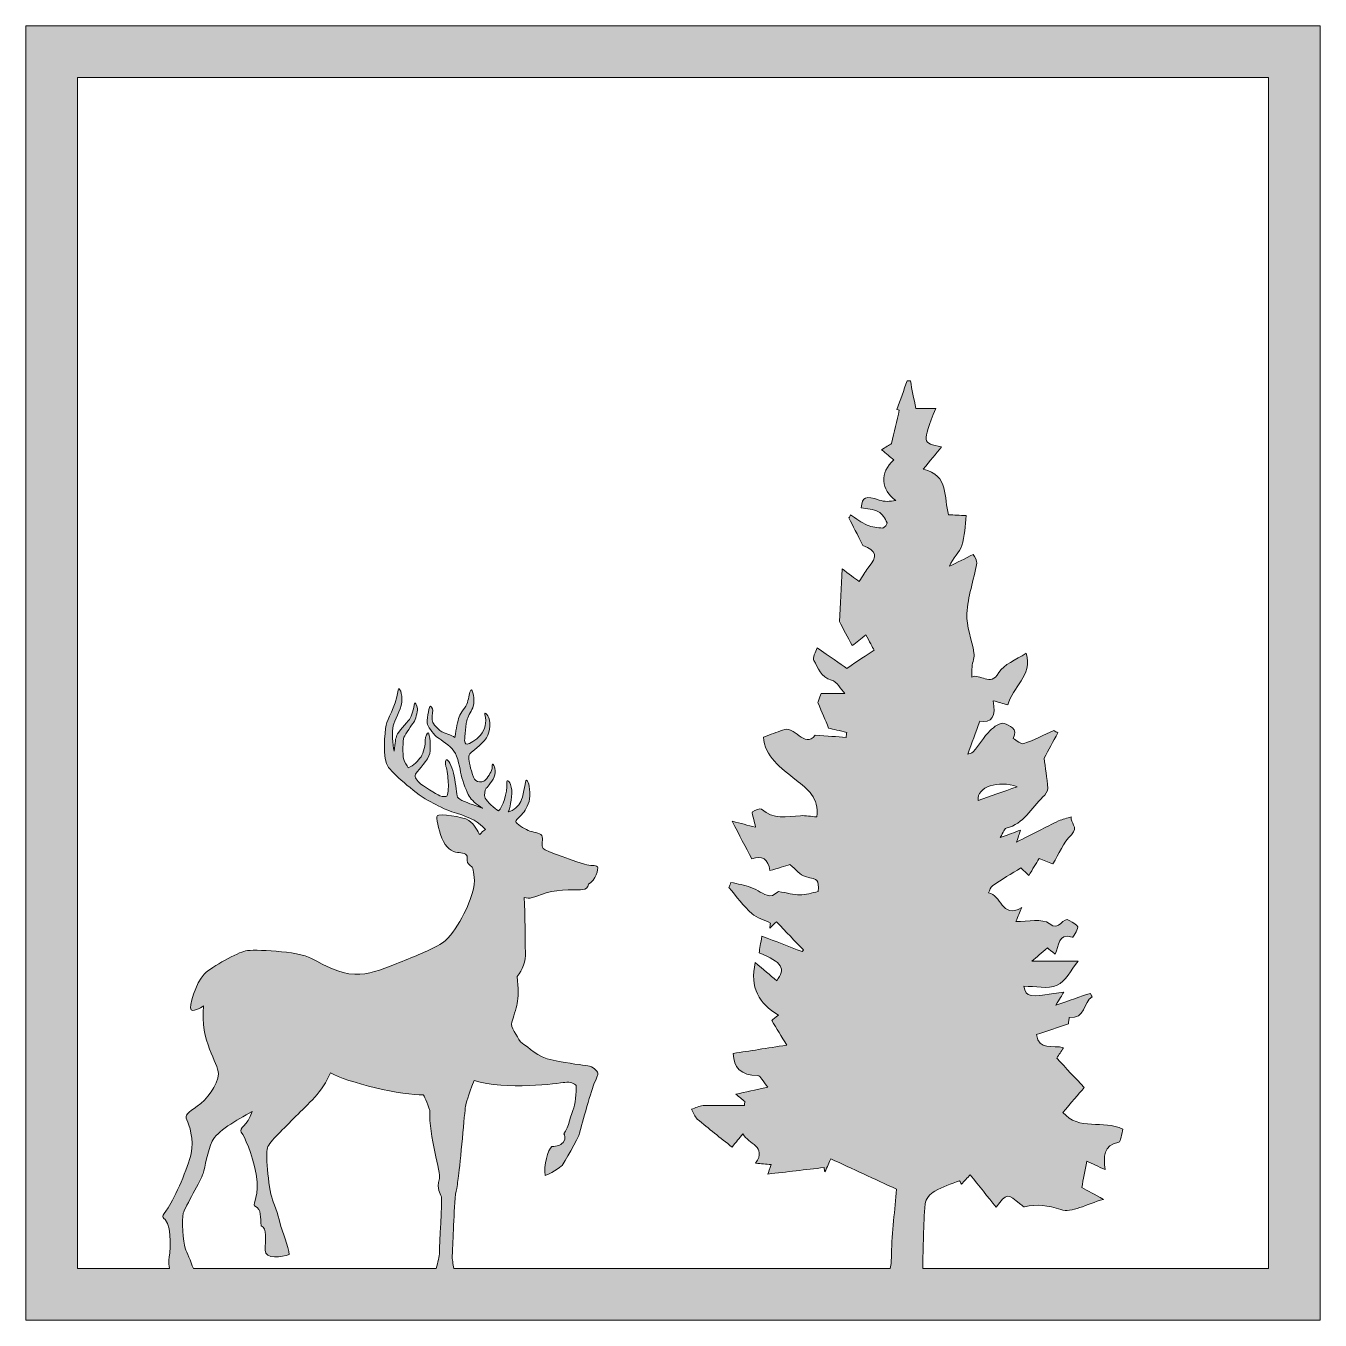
# Model space of a CAD drawing. Header units: inches. Extents: x -622 to 5817, y -2318 to 2869.
# Drawn here: x 2402 to 3382, y -1090 to -110 of the extents above; entities that cross this region are included whole.
import ezdxf

# ---------------------------------------------------------------- set-up
doc = ezdxf.new("R2010")
doc.units = ezdxf.units.IN
doc.header["$MEASUREMENT"] = 0
doc.layers.add('Layer 1', color=7, linetype='Continuous')

msp = doc.modelspace()

# ---------------------------------------------------------------- hatches: boundary and pattern name
at = {"layer": 'Layer 1', "true_color": 0xcffff7}
h = msp.add_hatch(color=7, dxfattribs=at)
h.dxf.hatch_style = 2
h.paths.add_polyline_path([(2402.19, -110.19), (2402.19, -1089.81), (3381.81, -1089.81), (3381.81, -110.19)])
edge = h.paths.add_edge_path()
edge.add_spline(control_points=[(2522.82, -1035.42), (2521.05, -1030.7), (2519.87, -1013.91), (2521.34, -1008.9), (2522.82, -1003.89), (2534.9, -983.56), (2536.37, -978.85), (2537.84, -974.14), (2539.61, -961.76), (2543.15, -954.4), (2546.68, -947.03), (2561.41, -938.49), (2573.49, -932.01), (2569.96, -942.91), (2562.89, -944.38), (2565.24, -947.62), (2567.6, -950.86), (2573.49, -962.94), (2576.44, -979.44), (2579.38, -995.94), (2573.49, -1001.54), (2575.26, -1003.3), (2581.15, -1006.25), (2579.38, -1012.14), (2580.27, -1018.33), (2585.28, -1020.1), (2583.21, -1029.52), (2583.21, -1036.89), (2583.21, -1044.25), (2596.18, -1041.9), (2601.48, -1040.13), (2601.18, -1034.83), (2595.88, -1020.98), (2595.29, -1018.92), (2594.7, -1016.85), (2592.05, -1006.25), (2589.4, -1000.36), (2586.38, -993.64), (2583.21, -964.12), (2584.98, -959.41), (2586.75, -954.69), (2597.65, -944.68), (2606.49, -935.54), (2615.33, -926.41), (2627.11, -916.98), (2632.71, -902.55), (2644.79, -909.91), (2688.1, -919.93), (2703.12, -919.34), (2703.12, -919.34), (2706.07, -925.53), (2707.83, -931.12), (2707.24, -950.27), (2716.38, -978.56), (2715.2, -982.68), (2712.71, -991.41), (2716.08, -993.29), (2716.67, -996.53), (2717.26, -999.77), (2715.2, -1032.47), (2715.2, -1038.36), (2715.2, -1041.83), (2713.97, -1045.92), (2712.84, -1050.8), (2712.84, -1050.8), (2528.94, -1050.8), (2528.94, -1050.8), (2526.97, -1045.06), (2524.02, -1038.61), (2522.82, -1035.42)], knot_values=[0, 0, 0, 0, 1, 1, 1, 2, 2, 2, 3, 3, 3, 4, 4, 4, 5, 5, 5, 6, 6, 6, 7, 7, 7, 8, 8, 8, 9, 9, 9, 10, 10, 10, 11, 11, 11, 12, 12, 12, 13, 13, 13, 14, 14, 14, 15, 15, 15, 16, 16, 16, 17, 17, 17, 18, 18, 18, 19, 19, 19, 20, 20, 20, 21, 21, 21, 22, 22, 22, 23, 23, 23, 23], degree=3, periodic=1)
edge = h.paths.add_edge_path()
edge.add_spline(control_points=[(3342.8, -1050.8), (3342.8, -1050.8), (3081.09, -1050.8), (3081.09, -1050.8), (3081.29, -1034.44), (3081.65, -1018.06), (3082.79, -1001.74), (3083.03, -998.3), (3086.84, -994.05), (3090.14, -992.11), (3095.93, -988.72), (3102.6, -986.83), (3108.9, -984.32), (3109.36, -985.18), (3109.82, -986.05), (3110.29, -986.92), (3112.54, -984.53), (3114.79, -982.13), (3117, -979.78), (3123.89, -988.43), (3130.23, -996.39), (3136.58, -1004.35), (3144.85, -993.64), (3144.84, -993.65), (3155.29, -1002.32), (3156.15, -1003.04), (3157.35, -1004.21), (3158.13, -1004.03), (3167.57, -1001.88), (3175.75, -1002.82), (3185.55, -1006.2), (3193.63, -1008.99), (3205.11, -1001.91), (3217.91, -998.44), (3210.77, -994.52), (3206.26, -992.05), (3201.43, -989.4), (3202.59, -983.2), (3203.76, -976.9), (3205.13, -969.58), (3209.81, -971.7), (3213.78, -973.49), (3219.11, -975.9), (3217.82, -966.01), (3217.45, -957.44), (3229.35, -955.14), (3231.03, -954.81), (3231.56, -948.53), (3232.56, -945.18), (3217.4, -938.02), (3199.16, -946.87), (3187.15, -932.64), (3193.04, -925.71), (3199.05, -918.65), (3203.24, -913.72), (3196.48, -906.51), (3189.61, -899.18), (3182.42, -891.51), (3184.18, -888.8), (3185.67, -886.51), (3187.58, -883.59), (3179.57, -881.53), (3168.86, -886.04), (3167.25, -873.64), (3175.67, -870.83), (3183.23, -868.3), (3191.31, -865.59), (3191.42, -864.66), (3191.82, -860.76), (3191.87, -860.77), (3204.14, -861.91), (3202.66, -849.4), (3209.19, -845.01), (3208.76, -844.16), (3208.33, -843.32), (3207.9, -842.47), (3200.18, -845.1), (3192.46, -847.72), (3181.77, -851.36), (3184.8, -846.42), (3186.12, -844.27), (3187.74, -841.62), (3159.86, -845.74), (3159.86, -845.74), (3157.58, -837.08), (3166.04, -837.08), (3175.56, -839.44), (3182.79, -836.38), (3189.2, -833.67), (3193.07, -824.94), (3198.67, -818.12), (3184.5, -818.12), (3173.18, -818.12), (3163.64, -818.12), (3167.29, -815.01), (3171.06, -811.79), (3175.36, -808.13), (3176.61, -809.12), (3178.71, -810.77), (3181.16, -812.71), (3184.74, -806.97), (3182.62, -796.19), (3194.23, -800.07), (3194.78, -800.26), (3198.06, -795.02), (3198.32, -792.16), (3198.44, -790.79), (3194.42, -789.1), (3192.35, -787.47), (3186.84, -783.15), (3184.98, -796.62), (3176.73, -789.7), (3171.73, -785.5), (3160.74, -788.42), (3151.53, -788.11), (3153.45, -783.6), (3154.23, -781.78), (3156.02, -777.57), (3140.13, -786.52), (3140.66, -767.3), (3130.85, -766.45), (3131.79, -764.59), (3132.25, -762.01), (3133.76, -761), (3140.85, -756.25), (3148.23, -751.94), (3155.39, -747.54), (3157.46, -749.5), (3159.17, -751.12), (3161.39, -753.22), (3164.31, -748.37), (3166.67, -744.43), (3169.09, -740.39), (3172.41, -741.7), (3175.6, -742.96), (3179.51, -744.5), (3184.09, -736.99), (3187.5, -728.36), (3193.54, -722.37), (3199.35, -716.62), (3192.37, -713.33), (3193.44, -708.99), (3190.25, -709.96), (3186.87, -710.53), (3183.9, -711.97), (3174.05, -716.71), (3164.36, -721.77), (3152.1, -727.97), (3153.85, -722.55), (3154.32, -721.1), (3155.02, -718.92), (3149.98, -720.76), (3146.23, -722.13), (3139.64, -724.53), (3142.23, -720.35), (3142.94, -717.7), (3144.2, -717.4), (3157.55, -714.25), (3163.24, -702.21), (3171.99, -693.79), (3173.76, -692.09), (3175.81, -689.36), (3175.67, -687.24), (3175.15, -679.33), (3173.77, -671.48), (3172.83, -664.46), (3176.19, -658.31), (3179.71, -651.85), (3183.23, -645.39), (3182.27, -644.73), (3181.31, -644.08), (3180.35, -643.43), (3172.77, -646.87), (3165.35, -650.78), (3157.51, -653.43), (3155.47, -654.12), (3152.12, -650.91), (3149.37, -649.49), (3154.06, -641.76), (3146.15, -639.75), (3142.59, -638.18), (3140.24, -637.14), (3134.78, -640.75), (3132.03, -643.57), (3127.25, -648.47), (3123.63, -654.48), (3119.22, -659.77), (3118.23, -660.95), (3116.01, -661.09), (3115.14, -661.42), (3118.18, -653.08), (3121.1, -645.07), (3124.2, -636.55), (3133.02, -638.07), (3136.95, -632.59), (3134.23, -620.95), (3138.71, -622.24), (3141.83, -623.13), (3145.42, -624.16), (3148.66, -610.77), (3164.56, -602.2), (3159.26, -585.04), (3151.6, -590.24), (3142.25, -593.35), (3138.67, -599.71), (3132.19, -611.25), (3124.38, -599.66), (3118.16, -603.18), (3118.2, -600.56), (3118.06, -597.92), (3118.34, -595.33), (3118.72, -591.73), (3120.31, -588.03), (3119.79, -584.62), (3118.27, -574.69), (3113.92, -564.77), (3114.44, -555.05), (3115.14, -542.27), (3119.62, -529.71), (3121.97, -516.97), (3122.35, -514.89), (3120.17, -512.34), (3119.26, -510.22), (3112.81, -513.47), (3107.1, -516.36), (3101.39, -519.25), (3103.78, -512.63), (3108.85, -508.66), (3110.58, -503.56), (3112.99, -496.44), (3112.91, -488.49), (3113.89, -480.89), (3109.27, -480.66), (3104.64, -480.43), (3100.63, -480.23), (3096.68, -467.61), (3101.25, -450.06), (3081.4, -445.69), (3086.65, -439.3), (3090.99, -434.02), (3095.26, -428.82), (3080.51, -426.04), (3080.51, -426.04), (3090.85, -399.77), (3085.22, -399.77), (3079.74, -399.77), (3075.76, -399.77), (3074.28, -392.2), (3072.97, -385.48), (3071.65, -378.76), (3070.87, -378.75), (3070.08, -378.75), (3069.3, -378.74), (3066.69, -386.01), (3064.08, -393.28), (3061.47, -400.55), (3062.08, -400.74), (3062.69, -400.93), (3063.31, -401.11), (3061.44, -409.25), (3059.57, -417.38), (3057.5, -426.39), (3055.69, -427.5), (3052.98, -429.17), (3049.91, -431.05), (3053.49, -434.04), (3056.26, -436.34), (3059.12, -438.73), (3048.26, -448.31), (3049.27, -461.45), (3060.54, -469.48), (3056.27, -470.27), (3051.93, -470.4), (3048.05, -469.13), (3037.57, -465.69), (3035.3, -466.49), (3034.47, -474.89), (3038.89, -475.81), (3043.69, -475.91), (3047.5, -477.9), (3050.41, -479.41), (3052.32, -483.19), (3054.08, -486.29), (3054.41, -486.88), (3051.93, -490.29), (3050.84, -490.25), (3046.87, -490.08), (3042.64, -489.66), (3039.04, -488.1), (3034.53, -486.16), (3030.55, -483), (3026.34, -480.36), (3025.96, -481.13), (3025.58, -481.9), (3025.21, -482.67), (3028.28, -488.79), (3031.36, -494.92), (3035.68, -503.51), (3046.14, -507.72), (3047.37, -511.07), (3039.57, -520.64), (3037.27, -523.47), (3035.56, -526.78), (3032.98, -530.79), (3029.6, -528.27), (3025.09, -524.92), (3020, -521.13), (3019.26, -535.19), (3018.56, -548.43), (3017.91, -560.9), (3021.02, -566.85), (3024.07, -572.67), (3027.54, -579.3), (3030.85, -576.73), (3034.25, -574.09), (3038.04, -571.14), (3040.65, -576.06), (3042.94, -580.38), (3044.17, -582.68), (3038.4, -586.56), (3032.42, -590.58), (3023.63, -596.49), (3018.63, -593.05), (3010.53, -587.48), (3001.01, -580.93), (3000.12, -584.03), (2997.29, -588.6), (2998.54, -590.54), (3002.06, -595.99), (3003.55, -603.2), (3011.96, -605.34), (3016.1, -606.4), (3019, -612.3), (3022.09, -615.61), (3015.42, -615.61), (3009.8, -615.61), (3004.03, -615.61), (3002.87, -619.05), (3001.78, -622.26), (3001.74, -622.38), (3004.97, -630.12), (3007.14, -635.3), (3009.82, -641.72), (3013.2, -642.52), (3018.36, -643.72), (3023.52, -644.93), (3023.34, -646.19), (3023.16, -647.44), (3022.99, -648.7), (3016.06, -648.22), (3009.13, -647.74), (2999.56, -647.08), (2991.23, -657.65), (2983.8, -638.94), (2974.93, -643.2), (2970.46, -644.85), (2965.99, -646.49), (2960.48, -648.52), (2961.3, -662.93), (2973.44, -671.85), (2985.25, -681.13), (2993.74, -687.79), (3002.72, -694.38), (3000.76, -708.94), (2996.4, -708.58), (2992.4, -707.76), (2988.46, -708.01), (2978.23, -708.67), (2967.92, -711.07), (2958.98, -703.12), (2957.95, -702.21), (2954.07, -703.64), (2952.22, -704.98), (2951.52, -705.49), (2952.79, -708.77), (2953.19, -710.78), (2953.52, -712.42), (2953.9, -714.04), (2954.5, -716.76), (2948.39, -715.17), (2943.58, -713.91), (2936.78, -712.14), (2942.32, -722.86), (2946.81, -731.55), (2951.58, -740.76), (2959.3, -737.63), (2964.24, -740.89), (2965.25, -749.58), (2971.54, -747.71), (2976.86, -746.13), (2980.52, -745.05), (2984.95, -748.6), (2988.19, -753.11), (2992.3, -754.13), (3002.12, -756.57), (3002.29, -755.91), (3001.99, -765.47), (2997.2, -766.37), (2992.52, -767.89), (2987.83, -767.95), (2983.26, -767.99), (2978.68, -766.53), (2971.75, -765.33), (2971.53, -765.45), (2968.02, -769.1), (2965.17, -768.63), (2960.25, -767.83), (2955.9, -764.08), (2951.03, -762.32), (2946.16, -760.56), (2940.94, -759.72), (2935.88, -758.48), (2935.34, -759.81), (2934.8, -761.14), (2934.26, -762.47), (2940.05, -769.12), (2945.36, -776.28), (2951.82, -782.2), (2955.52, -785.6), (2961.08, -786.97), (2965.81, -789.26), (2965.59, -790.55), (2965.38, -791.85), (2965.17, -793.15), (2967.05, -791.43), (2968.94, -789.7), (2970.33, -788.43), (2977.64, -795.98), (2984.18, -802.73), (2990.72, -809.48), (2990.39, -809.95), (2990.06, -810.42), (2989.73, -810.89), (2979.67, -807.01), (2969.6, -803.12), (2959.3, -799.15), (2958.3, -804.94), (2957.72, -808.36), (2957.14, -811.77), (2974.78, -818.97), (2977.66, -823.75), (2970.5, -832.94), (2965.4, -828.63), (2960.24, -824.27), (2954.29, -819.24), (2949.95, -838.27), (2957.11, -850.15), (2971.81, -858.91), (2969.49, -860.79), (2967.81, -862.15), (2966.75, -863.01), (2970.45, -869.1), (2974.03, -874.99), (2978.09, -881.66), (2962.68, -884.06), (2950.22, -886.01), (2937.66, -887.96), (2937.65, -898.53), (2943.46, -904.78), (2956.23, -904.77), (2958.15, -904.77), (2960.07, -909.08), (2963.74, -913.51), (2954.06, -915.66), (2946.99, -917.22), (2939.61, -918.86), (2941.99, -920.79), (2944.22, -922.6), (2946.46, -924.42), (2946.3, -925.38), (2946.15, -926.35), (2946, -927.32), (2935.58, -927.32), (2925.17, -927.11), (2914.77, -927.45), (2911.82, -927.55), (2908.92, -929.26), (2905.99, -930.23), (2907.43, -932.73), (2908.34, -935.85), (2910.4, -937.61), (2918.98, -944.92), (2927.92, -951.82), (2936.68, -958.83), (2939.9, -954.93), (2942.03, -952.37), (2944.93, -948.85), (2948.9, -956.75), (2963.38, -957.97), (2954.57, -971.06), (2958.74, -971.43), (2962.31, -971.74), (2966.36, -972.1), (2965.2, -975.29), (2964.27, -977.86), (2963.77, -979.24), (2978.17, -977.59), (2992.23, -975.97), (3006.3, -974.36), (3006.51, -975.45), (3006.72, -976.54), (3006.93, -977.63), (3008.64, -973.92), (3010.34, -970.22), (3011.48, -967.75), (3028.12, -975.42), (3044.28, -982.87), (3061.29, -990.72), (3059.97, -1006.18), (3057.71, -1023.01), (3057.34, -1039.88), (3057.25, -1043.83), (3057.13, -1047.57), (3056.48, -1050.8), (3056.48, -1050.8), (2726.2, -1050.8), (2726.2, -1050.8), (2725.46, -1047.35), (2724.78, -1043.69), (2724.92, -1040.72), (2725.22, -1034.53), (2726.1, -1010.67), (2727.28, -994.46), (2729.05, -987.69), (2728.75, -986.22), (2729.64, -980.62), (2731, -972), (2734.35, -931.12), (2734.94, -928.18), (2735.53, -925.23), (2736.71, -920.52), (2741.42, -908.44), (2765.28, -916.1), (2805.65, -910.5), (2810.06, -909.91), (2814.48, -909.32), (2817.43, -910.79), (2818.61, -912.27), (2818.61, -913.45), (2818.9, -924.35), (2816.84, -929.06), (2814.78, -933.77), (2813.01, -944.09), (2809.48, -948.8), (2809.48, -948.8), (2811.54, -952.63), (2808.89, -955.28), (2806.23, -957.93), (2804.76, -957.93), (2800.34, -958.52), (2797.4, -960.58), (2793.86, -973.25), (2795.33, -980.32), (2797.99, -980.03), (2807.12, -973.84), (2808, -972.66), (2808.89, -971.48), (2820.38, -952.63), (2821.55, -947.62), (2822.73, -942.61), (2830.98, -913.15), (2832.45, -910.5), (2833.93, -907.85), (2835.4, -903.72), (2835.11, -902.55), (2834.81, -901.37), (2831.28, -897.83), (2827.45, -897.24), (2823.62, -896.65), (2814.19, -895.77), (2801.23, -893.12), (2788.26, -890.47), (2784.14, -883.99), (2776.48, -879.27), (2773.83, -874.56), (2768.78, -867.89), (2770, -864.36), (2771.21, -860.82), (2773.09, -854.19), (2774.08, -850.1), (2775.08, -846.02), (2774.86, -838.39), (2774.08, -829.78), (2777.95, -824.69), (2780.6, -818.4), (2780.27, -811), (2779.94, -803.59), (2780.16, -782.71), (2779.39, -769.9), (2783.92, -771.33), (2785.43, -769.86), (2796.07, -766.47), (2805.79, -763.38), (2821.15, -764.26), (2823.58, -763.93), (2826.01, -763.6), (2827.78, -762.94), (2828, -759.73), (2833.41, -757.41), (2835.95, -747.91), (2834.74, -746.59), (2833.52, -745.26), (2829.77, -746.14), (2825.13, -744.82), (2820.49, -743.49), (2795.19, -734.65), (2793.64, -732.78), (2792.09, -730.9), (2793.97, -725.26), (2792.76, -723.05), (2791.54, -720.84), (2785.24, -720.62), (2782.37, -719.19), (2779.5, -717.75), (2772.98, -714.1), (2773.09, -712.34), (2773.2, -710.57), (2777.18, -708.25), (2779.28, -705.05), (2781.38, -701.84), (2784.14, -697.31), (2783.7, -690.46), (2783.25, -683.61), (2781.49, -679.75), (2780.71, -681.62), (2779.94, -683.5), (2778.39, -694.33), (2776.85, -697.31), (2775.3, -700.29), (2771.54, -704.27), (2767.35, -705.16), (2768.34, -703.39), (2770.22, -695.21), (2769.89, -688.58), (2769.56, -681.96), (2765.69, -679.64), (2766.13, -683.28), (2767.03, -690.67), (2762.82, -701.84), (2759.94, -704.38), (2757.07, -702.84), (2750.88, -697.2), (2749.89, -694.66), (2748.9, -692.12), (2749.45, -688.69), (2750.66, -687.26), (2751.88, -685.82), (2755.97, -681.4), (2757.18, -676.98), (2758.4, -672.56), (2755.75, -668.15), (2755.3, -669.03), (2754.86, -669.91), (2755.52, -671.35), (2754.53, -673.89), (2753.54, -676.43), (2750.55, -681.18), (2748.79, -681.96), (2747.02, -682.73), (2743.92, -682.73), (2742.71, -681.4), (2741.49, -680.08), (2740.61, -678.09), (2739.39, -674.11), (2737.76, -668.75), (2737.07, -663.62), (2737.63, -662.18), (2738.18, -660.74), (2739.62, -659.97), (2745.58, -654.89), (2751.55, -649.81), (2753.65, -644.39), (2753.31, -637.98), (2752.98, -631.58), (2749.01, -628.81), (2749.67, -631.47), (2751.18, -637.52), (2749.67, -642.85), (2746.35, -646.93), (2743.04, -651.02), (2737.63, -653.67), (2736.19, -653.78), (2734.75, -653.89), (2734.2, -652.46), (2734.31, -650.8), (2734.42, -649.14), (2735.31, -637.54), (2736.19, -634.89), (2737.07, -632.24), (2739.95, -628.37), (2740.83, -625.17), (2742.15, -620.39), (2740.39, -611.58), (2739.06, -612.91), (2737.74, -614.23), (2737.63, -618.65), (2736.41, -622.3), (2735.2, -625.94), (2731.22, -630.03), (2730.11, -633.23), (2729.01, -636.44), (2727.79, -641.85), (2726.91, -648.81), (2724.37, -647.04), (2718.62, -645.17), (2717.08, -644.5), (2715.53, -643.84), (2711.22, -639.64), (2710.23, -637.43), (2709.31, -635.39), (2710.12, -629.81), (2710.12, -628.26), (2710.12, -626.72), (2708.57, -624.4), (2707.91, -625.39), (2707.24, -626.38), (2705.26, -636.33), (2706.25, -638.98), (2707.24, -641.63), (2711.33, -647.15), (2713.87, -648.92), (2716.41, -650.69), (2722.93, -654.67), (2726.14, -659.09), (2729.34, -663.51), (2730.67, -672.12), (2731.66, -677.2), (2732.66, -682.29), (2736.08, -690.46), (2737.74, -693.22), (2739.39, -695.99), (2742.93, -699.41), (2748.12, -702.39), (2748.12, -702.39), (2745.36, -701.29), (2742.27, -700.29), (2737.34, -698.71), (2729.78, -695.99), (2728.9, -694), (2728.02, -692.01), (2727.68, -684.39), (2726.47, -678.2), (2725.25, -672.01), (2722.38, -666.49), (2721.17, -665.6), (2719.95, -664.72), (2719.29, -668.15), (2720.17, -670.69), (2721.05, -673.23), (2721.61, -678.97), (2721.94, -682.84), (2722.27, -686.71), (2721.61, -692.89), (2720.83, -693.22), (2720.06, -693.56), (2717.85, -694), (2715.42, -692.89), (2712.99, -691.79), (2702.49, -685.49), (2699.95, -682.95), (2697.41, -680.41), (2695.98, -678.09), (2697.63, -675.77), (2699.29, -673.45), (2706.91, -665.6), (2707.91, -660.85), (2708.9, -656.1), (2707.69, -645.83), (2706.91, -645.39), (2706.14, -644.94), (2704.37, -647.93), (2704.48, -650.91), (2704.59, -653.89), (2703.27, -660.52), (2701.28, -663.39), (2699.29, -666.27), (2695.53, -670.58), (2691.56, -671.68), (2690.56, -669.69), (2688.91, -667.92), (2688.13, -664.83), (2687.36, -661.74), (2687.36, -650.91), (2688.35, -648.59), (2689.35, -646.27), (2694.43, -639.09), (2695.75, -637.32), (2697.08, -635.55), (2698.74, -629.48), (2698.52, -626.94), (2698.3, -624.4), (2696.42, -621.3), (2696.31, -622.96), (2696.06, -626.6), (2694.21, -632.79), (2692.44, -635.11), (2690.67, -637.43), (2683.82, -645.17), (2682.94, -647.15), (2682.06, -649.14), (2681.5, -653.01), (2681.06, -659.2), (2679.4, -654.34), (2679.4, -644.17), (2680.18, -640.08), (2680.95, -636), (2685.92, -628.48), (2686.7, -622.08), (2687.47, -615.67), (2684.6, -609.59), (2684.04, -612.91), (2681.61, -627.49), (2675.76, -634.45), (2674.87, -639.42), (2673.99, -644.39), (2671.56, -665.38), (2676.75, -671.57), (2681.95, -677.76), (2697.96, -692.12), (2708.79, -697.64), (2713.5, -700.05), (2718.05, -703.14), (2728.13, -706.15), (2739.95, -709.69), (2744.59, -712.67), (2750, -718.41), (2746.35, -720.62), (2746.13, -723.27), (2745.36, -721.95), (2744.59, -720.62), (2741.94, -714.55), (2737.41, -711.56), (2732.88, -708.58), (2714.87, -706.37), (2713.65, -707.92), (2712.44, -709.46), (2714.32, -717.86), (2717.08, -725.04), (2719.84, -732.22), (2725.14, -735.65), (2728.79, -735.76), (2732.43, -735.87), (2736.41, -736.75), (2736.19, -739.63), (2735.67, -746.4), (2739.73, -745.04), (2740.39, -748.02), (2741.09, -751.16), (2743.04, -756.42), (2739.95, -767.02), (2736.85, -777.63), (2726.25, -799.73), (2715.64, -805.47), (2705.04, -811.22), (2694.87, -815.19), (2682.5, -820.05), (2670.12, -824.92), (2661.73, -828.45), (2651.12, -828.01), (2639.19, -827.51), (2629.03, -821.82), (2618.42, -816.08), (2607.81, -810.33), (2574.23, -809.01), (2568.48, -810.33), (2562.74, -811.66), (2543.29, -821.82), (2537.11, -828.01), (2530.92, -834.2), (2525.17, -853.2), (2527.38, -854.97), (2529.59, -856.73), (2536.66, -851.87), (2536.66, -851.87), (2533.72, -879.27), (2548.15, -894.89), (2547.86, -903.43), (2547.57, -911.97), (2539.02, -923.17), (2531.95, -927.88), (2524.88, -932.6), (2522.23, -934.66), (2524, -938.19), (2525.76, -941.73), (2529.59, -953.22), (2527.24, -963.82), (2524.88, -974.43), (2515.16, -996.82), (2509.85, -1004.78), (2504.55, -1012.73), (2505.14, -1010.96), (2507.5, -1013.61), (2513.42, -1020.27), (2511.03, -1040.42), (2510.44, -1044.25), (2510.11, -1046.43), (2510.35, -1048.33), (2510.88, -1050.8), (2510.88, -1050.8), (2441.2, -1050.8), (2441.2, -1050.8), (2441.2, -1050.8), (2441.2, -149.2), (2441.2, -149.2), (2441.2, -149.2), (3342.8, -149.2), (3342.8, -149.2), (3342.8, -149.2), (3342.8, -1050.8), (3342.8, -1050.8)], knot_values=[0, 0, 0, 0, 1, 1, 1, 2, 2, 2, 3, 3, 3, 4, 4, 4, 5, 5, 5, 6, 6, 6, 7, 7, 7, 8, 8, 8, 9, 9, 9, 10, 10, 10, 11, 11, 11, 12, 12, 12, 13, 13, 13, 14, 14, 14, 15, 15, 15, 16, 16, 16, 17, 17, 17, 18, 18, 18, 19, 19, 19, 20, 20, 20, 21, 21, 21, 22, 22, 22, 23, 23, 23, 24, 24, 24, 25, 25, 25, 26, 26, 26, 27, 27, 27, 28, 28, 28, 29, 29, 29, 30, 30, 30, 31, 31, 31, 32, 32, 32, 33, 33, 33, 34, 34, 34, 35, 35, 35, 36, 36, 36, 37, 37, 37, 38, 38, 38, 39, 39, 39, 40, 40, 40, 41, 41, 41, 42, 42, 42, 43, 43, 43, 44, 44, 44, 45, 45, 45, 46, 46, 46, 47, 47, 47, 48, 48, 48, 49, 49, 49, 50, 50, 50, 51, 51, 51, 52, 52, 52, 53, 53, 53, 54, 54, 54, 55, 55, 55, 56, 56, 56, 57, 57, 57, 58, 58, 58, 59, 59, 59, 60, 60, 60, 61, 61, 61, 62, 62, 62, 63, 63, 63, 64, 64, 64, 65, 65, 65, 66, 66, 66, 67, 67, 67, 68, 68, 68, 69, 69, 69, 70, 70, 70, 71, 71, 71, 72, 72, 72, 73, 73, 73, 74, 74, 74, 75, 75, 75, 76, 76, 76, 77, 77, 77, 78, 78, 78, 79, 79, 79, 80, 80, 80, 81, 81, 81, 82, 82, 82, 83, 83, 83, 84, 84, 84, 85, 85, 85, 86, 86, 86, 87, 87, 87, 88, 88, 88, 89, 89, 89, 90, 90, 90, 91, 91, 91, 92, 92, 92, 93, 93, 93, 94, 94, 94, 95, 95, 95, 96, 96, 96, 97, 97, 97, 98, 98, 98, 99, 99, 99, 100, 100, 100, 101, 101, 101, 102, 102, 102, 103, 103, 103, 104, 104, 104, 105, 105, 105, 106, 106, 106, 107, 107, 107, 108, 108, 108, 109, 109, 109, 110, 110, 110, 111, 111, 111, 112, 112, 112, 113, 113, 113, 114, 114, 114, 115, 115, 115, 116, 116, 116, 117, 117, 117, 118, 118, 118, 119, 119, 119, 120, 120, 120, 121, 121, 121, 122, 122, 122, 123, 123, 123, 124, 124, 124, 125, 125, 125, 126, 126, 126, 127, 127, 127, 128, 128, 128, 129, 129, 129, 130, 130, 130, 131, 131, 131, 132, 132, 132, 133, 133, 133, 134, 134, 134, 135, 135, 135, 136, 136, 136, 137, 137, 137, 138, 138, 138, 139, 139, 139, 140, 140, 140, 141, 141, 141, 142, 142, 142, 143, 143, 143, 144, 144, 144, 145, 145, 145, 146, 146, 146, 147, 147, 147, 148, 148, 148, 149, 149, 149, 150, 150, 150, 151, 151, 151, 152, 152, 152, 153, 153, 153, 154, 154, 154, 155, 155, 155, 156, 156, 156, 157, 157, 157, 158, 158, 158, 159, 159, 159, 160, 160, 160, 161, 161, 161, 162, 162, 162, 163, 163, 163, 164, 164, 164, 165, 165, 165, 166, 166, 166, 167, 167, 167, 168, 168, 168, 169, 169, 169, 170, 170, 170, 171, 171, 171, 172, 172, 172, 173, 173, 173, 174, 174, 174, 175, 175, 175, 176, 176, 176, 177, 177, 177, 178, 178, 178, 179, 179, 179, 180, 180, 180, 181, 181, 181, 182, 182, 182, 183, 183, 183, 184, 184, 184, 185, 185, 185, 186, 186, 186, 187, 187, 187, 188, 188, 188, 189, 189, 189, 190, 190, 190, 191, 191, 191, 192, 192, 192, 193, 193, 193, 194, 194, 194, 195, 195, 195, 196, 196, 196, 197, 197, 197, 198, 198, 198, 199, 199, 199, 200, 200, 200, 201, 201, 201, 202, 202, 202, 203, 203, 203, 204, 204, 204, 205, 205, 205, 206, 206, 206, 207, 207, 207, 208, 208, 208, 209, 209, 209, 210, 210, 210, 211, 211, 211, 212, 212, 212, 213, 213, 213, 214, 214, 214, 215, 215, 215, 216, 216, 216, 217, 217, 217, 218, 218, 218, 219, 219, 219, 220, 220, 220, 221, 221, 221, 222, 222, 222, 223, 223, 223, 224, 224, 224, 225, 225, 225, 226, 226, 226, 227, 227, 227, 228, 228, 228, 229, 229, 229, 230, 230, 230, 231, 231, 231, 232, 232, 232, 233, 233, 233, 234, 234, 234, 235, 235, 235, 236, 236, 236, 237, 237, 237, 238, 238, 238, 239, 239, 239, 240, 240, 240, 241, 241, 241, 242, 242, 242, 243, 243, 243, 244, 244, 244, 245, 245, 245, 246, 246, 246, 247, 247, 247, 248, 248, 248, 249, 249, 249, 250, 250, 250, 251, 251, 251, 252, 252, 252, 253, 253, 253, 254, 254, 254, 255, 255, 255, 256, 256, 256, 257, 257, 257, 258, 258, 258, 259, 259, 259, 260, 260, 260, 261, 261, 261, 262, 262, 262, 263, 263, 263, 264, 264, 264, 265, 265, 265, 266, 266, 266, 267, 267, 267, 268, 268, 268, 269, 269, 269, 270, 270, 270, 271, 271, 271, 272, 272, 272, 273, 273, 273, 274, 274, 274, 275, 275, 275, 276, 276, 276, 277, 277, 277, 278, 278, 278, 279, 279, 279, 280, 280, 280, 281, 281, 281, 282, 282, 282, 283, 283, 283, 284, 284, 284, 285, 285, 285, 286, 286, 286, 287, 287, 287, 288, 288, 288, 289, 289, 289, 290, 290, 290, 291, 291, 291, 292, 292, 292, 293, 293, 293, 294, 294, 294, 295, 295, 295, 296, 296, 296, 297, 297, 297, 298, 298, 298, 299, 299, 299, 300, 300, 300, 301, 301, 301, 302, 302, 302, 303, 303, 303, 303], degree=3, periodic=1)
edge = h.paths.add_edge_path()
edge.add_spline(control_points=[(3152.61, -686.12), (3141.56, -689.94), (3132.4, -693.11), (3122.88, -696.41), (3122.19, -686.06), (3137.99, -680.88), (3152.61, -686.12)], knot_values=[0, 0, 0, 0, 1, 1, 1, 2, 2, 2, 2], degree=3, periodic=1)

# ---------------------------------------------------------------- linework, layer by layer
at = {"layer": 'Layer 1', "lineweight": 0}
msp.add_lwpolyline([(2402.19, -110.19), (2402.19, -1089.81), (3381.81, -1089.81), (3381.81, -110.19), (2402.19, -110.19)], dxfattribs=at)
for points, knots in [([(3342.8, -1050.8), (3342.8, -1050.8), (3081.09, -1050.8), (3081.09, -1050.8), (3081.29, -1034.44), (3081.65, -1018.06), (3082.79, -1001.74), (3083.03, -998.3), (3086.84, -994.05), (3090.14, -992.11), (3095.93, -988.72), (3102.6, -986.83), (3108.9, -984.32), (3109.36, -985.18), (3109.82, -986.05), (3110.29, -986.92), (3112.54, -984.53), (3114.79, -982.13), (3117, -979.78), (3123.89, -988.43), (3130.23, -996.39), (3136.58, -1004.35), (3144.85, -993.64), (3144.84, -993.65), (3155.29, -1002.32), (3156.15, -1003.04), (3157.35, -1004.21), (3158.13, -1004.03), (3167.57, -1001.88), (3175.75, -1002.82), (3185.55, -1006.2), (3193.63, -1008.99), (3205.11, -1001.91), (3217.91, -998.44), (3210.77, -994.52), (3206.26, -992.05), (3201.43, -989.4), (3202.59, -983.2), (3203.76, -976.9), (3205.13, -969.58), (3209.81, -971.7), (3213.78, -973.49), (3219.11, -975.9), (3217.82, -966.01), (3217.45, -957.44), (3229.35, -955.14), (3231.03, -954.81), (3231.56, -948.53), (3232.56, -945.18), (3217.4, -938.02), (3199.16, -946.87), (3187.15, -932.64), (3193.04, -925.71), (3199.05, -918.65), (3203.24, -913.72), (3196.48, -906.51), (3189.61, -899.18), (3182.42, -891.51), (3184.18, -888.8), (3185.67, -886.51), (3187.58, -883.59), (3179.57, -881.53), (3168.86, -886.04), (3167.25, -873.64), (3175.67, -870.83), (3183.23, -868.3), (3191.31, -865.59), (3191.42, -864.66), (3191.82, -860.76), (3191.87, -860.77), (3204.14, -861.91), (3202.66, -849.4), (3209.19, -845.01), (3208.76, -844.16), (3208.33, -843.32), (3207.9, -842.47), (3200.18, -845.1), (3192.46, -847.72), (3181.77, -851.36), (3184.8, -846.42), (3186.12, -844.27), (3187.74, -841.62), (3159.86, -845.74), (3159.86, -845.74), (3157.58, -837.08), (3166.04, -837.08), (3175.56, -839.44), (3182.79, -836.38), (3189.2, -833.67), (3193.07, -824.94), (3198.67, -818.12), (3184.5, -818.12), (3173.18, -818.12), (3163.64, -818.12), (3167.29, -815.01), (3171.06, -811.79), (3175.36, -808.13), (3176.61, -809.12), (3178.71, -810.77), (3181.16, -812.71), (3184.74, -806.97), (3182.62, -796.19), (3194.23, -800.07), (3194.78, -800.26), (3198.06, -795.02), (3198.32, -792.16), (3198.44, -790.79), (3194.42, -789.1), (3192.35, -787.47), (3186.84, -783.15), (3184.98, -796.62), (3176.73, -789.7), (3171.73, -785.5), (3160.74, -788.42), (3151.53, -788.11), (3153.45, -783.6), (3154.23, -781.78), (3156.02, -777.57), (3140.13, -786.52), (3140.66, -767.3), (3130.85, -766.45), (3131.79, -764.59), (3132.25, -762.01), (3133.76, -761), (3140.85, -756.25), (3148.23, -751.94), (3155.39, -747.54), (3157.46, -749.5), (3159.17, -751.12), (3161.39, -753.22), (3164.31, -748.37), (3166.67, -744.43), (3169.09, -740.39), (3172.41, -741.7), (3175.6, -742.96), (3179.51, -744.5), (3184.09, -736.99), (3187.5, -728.36), (3193.54, -722.37), (3199.35, -716.62), (3192.37, -713.33), (3193.44, -708.99), (3190.25, -709.96), (3186.87, -710.53), (3183.9, -711.97), (3174.05, -716.71), (3164.36, -721.77), (3152.1, -727.97), (3153.85, -722.55), (3154.32, -721.1), (3155.02, -718.92), (3149.98, -720.76), (3146.23, -722.13), (3139.64, -724.53), (3142.23, -720.35), (3142.94, -717.7), (3144.2, -717.4), (3157.55, -714.25), (3163.24, -702.21), (3171.99, -693.79), (3173.76, -692.09), (3175.81, -689.36), (3175.67, -687.24), (3175.15, -679.33), (3173.77, -671.48), (3172.83, -664.46), (3176.19, -658.31), (3179.71, -651.85), (3183.23, -645.39), (3182.27, -644.73), (3181.31, -644.08), (3180.35, -643.43), (3172.77, -646.87), (3165.35, -650.78), (3157.51, -653.43), (3155.47, -654.12), (3152.12, -650.91), (3149.37, -649.49), (3154.06, -641.76), (3146.15, -639.75), (3142.59, -638.18), (3140.24, -637.14), (3134.78, -640.75), (3132.03, -643.57), (3127.25, -648.47), (3123.63, -654.48), (3119.22, -659.77), (3118.23, -660.95), (3116.01, -661.09), (3115.14, -661.42), (3118.18, -653.08), (3121.1, -645.07), (3124.2, -636.55), (3133.02, -638.07), (3136.95, -632.59), (3134.23, -620.95), (3138.71, -622.24), (3141.83, -623.13), (3145.42, -624.16), (3148.66, -610.77), (3164.56, -602.2), (3159.26, -585.04), (3151.6, -590.24), (3142.25, -593.35), (3138.67, -599.71), (3132.19, -611.25), (3124.38, -599.66), (3118.16, -603.18), (3118.2, -600.56), (3118.06, -597.92), (3118.34, -595.33), (3118.72, -591.73), (3120.31, -588.03), (3119.79, -584.62), (3118.27, -574.69), (3113.92, -564.77), (3114.44, -555.05), (3115.14, -542.27), (3119.62, -529.71), (3121.97, -516.97), (3122.35, -514.89), (3120.17, -512.34), (3119.26, -510.22), (3112.81, -513.47), (3107.1, -516.36), (3101.39, -519.25), (3103.78, -512.63), (3108.85, -508.66), (3110.58, -503.56), (3112.99, -496.44), (3112.91, -488.49), (3113.89, -480.89), (3109.27, -480.66), (3104.64, -480.43), (3100.63, -480.23), (3096.68, -467.61), (3101.25, -450.06), (3081.4, -445.69), (3086.65, -439.3), (3090.99, -434.02), (3095.26, -428.82), (3080.51, -426.04), (3080.51, -426.04), (3090.85, -399.77), (3085.22, -399.77), (3079.74, -399.77), (3075.76, -399.77), (3074.28, -392.2), (3072.97, -385.48), (3071.65, -378.76), (3070.87, -378.75), (3070.08, -378.75), (3069.3, -378.74), (3066.69, -386.01), (3064.08, -393.28), (3061.47, -400.55), (3062.08, -400.74), (3062.69, -400.93), (3063.31, -401.11), (3061.44, -409.25), (3059.57, -417.38), (3057.5, -426.39), (3055.69, -427.5), (3052.98, -429.17), (3049.91, -431.05), (3053.49, -434.04), (3056.26, -436.34), (3059.12, -438.73), (3048.26, -448.31), (3049.27, -461.45), (3060.54, -469.48), (3056.27, -470.27), (3051.93, -470.4), (3048.05, -469.13), (3037.57, -465.69), (3035.3, -466.49), (3034.47, -474.89), (3038.89, -475.81), (3043.69, -475.91), (3047.5, -477.9), (3050.41, -479.41), (3052.32, -483.19), (3054.08, -486.29), (3054.41, -486.88), (3051.93, -490.29), (3050.84, -490.25), (3046.87, -490.08), (3042.64, -489.66), (3039.04, -488.1), (3034.53, -486.16), (3030.55, -483), (3026.34, -480.36), (3025.96, -481.13), (3025.58, -481.9), (3025.21, -482.67), (3028.28, -488.79), (3031.36, -494.92), (3035.68, -503.51), (3046.14, -507.72), (3047.37, -511.07), (3039.57, -520.64), (3037.27, -523.47), (3035.56, -526.78), (3032.98, -530.79), (3029.6, -528.27), (3025.09, -524.92), (3020, -521.13), (3019.26, -535.19), (3018.56, -548.43), (3017.91, -560.9), (3021.02, -566.85), (3024.07, -572.67), (3027.54, -579.3), (3030.85, -576.73), (3034.25, -574.09), (3038.04, -571.14), (3040.65, -576.06), (3042.94, -580.38), (3044.17, -582.68), (3038.4, -586.56), (3032.42, -590.58), (3023.63, -596.49), (3018.63, -593.05), (3010.53, -587.48), (3001.01, -580.93), (3000.12, -584.03), (2997.29, -588.6), (2998.54, -590.54), (3002.06, -595.99), (3003.55, -603.2), (3011.96, -605.34), (3016.1, -606.4), (3019, -612.3), (3022.09, -615.61), (3015.42, -615.61), (3009.8, -615.61), (3004.03, -615.61), (3002.87, -619.05), (3001.78, -622.26), (3001.74, -622.38), (3004.97, -630.12), (3007.14, -635.3), (3009.82, -641.72), (3013.2, -642.52), (3018.36, -643.72), (3023.52, -644.93), (3023.34, -646.19), (3023.16, -647.44), (3022.99, -648.7), (3016.06, -648.22), (3009.13, -647.74), (2999.56, -647.08), (2991.23, -657.65), (2983.8, -638.94), (2974.93, -643.2), (2970.46, -644.85), (2965.99, -646.49), (2960.48, -648.52), (2961.3, -662.93), (2973.44, -671.85), (2985.25, -681.13), (2993.74, -687.79), (3002.72, -694.38), (3000.76, -708.94), (2996.4, -708.58), (2992.4, -707.76), (2988.46, -708.01), (2978.23, -708.67), (2967.92, -711.07), (2958.98, -703.12), (2957.95, -702.21), (2954.07, -703.64), (2952.22, -704.98), (2951.52, -705.49), (2952.79, -708.77), (2953.19, -710.78), (2953.52, -712.42), (2953.9, -714.04), (2954.5, -716.76), (2948.39, -715.17), (2943.58, -713.91), (2936.78, -712.14), (2942.32, -722.86), (2946.81, -731.55), (2951.58, -740.76), (2959.3, -737.63), (2964.24, -740.89), (2965.25, -749.58), (2971.54, -747.71), (2976.86, -746.13), (2980.52, -745.05), (2984.95, -748.6), (2988.19, -753.11), (2992.3, -754.13), (3002.12, -756.57), (3002.29, -755.91), (3001.99, -765.47), (2997.2, -766.37), (2992.52, -767.89), (2987.83, -767.95), (2983.26, -767.99), (2978.68, -766.53), (2971.75, -765.33), (2971.53, -765.45), (2968.02, -769.1), (2965.17, -768.63), (2960.25, -767.83), (2955.9, -764.08), (2951.03, -762.32), (2946.16, -760.56), (2940.94, -759.72), (2935.88, -758.48), (2935.34, -759.81), (2934.8, -761.14), (2934.26, -762.47), (2940.05, -769.12), (2945.36, -776.28), (2951.82, -782.2), (2955.52, -785.6), (2961.08, -786.97), (2965.81, -789.26), (2965.59, -790.55), (2965.38, -791.85), (2965.17, -793.15), (2967.05, -791.43), (2968.94, -789.7), (2970.33, -788.43), (2977.64, -795.98), (2984.18, -802.73), (2990.72, -809.48), (2990.39, -809.95), (2990.06, -810.42), (2989.73, -810.89), (2979.67, -807.01), (2969.6, -803.12), (2959.3, -799.15), (2958.3, -804.94), (2957.72, -808.36), (2957.14, -811.77), (2974.78, -818.97), (2977.66, -823.75), (2970.5, -832.94), (2965.4, -828.63), (2960.24, -824.27), (2954.29, -819.24), (2949.95, -838.27), (2957.11, -850.15), (2971.81, -858.91), (2969.49, -860.79), (2967.81, -862.15), (2966.75, -863.01), (2970.45, -869.1), (2974.03, -874.99), (2978.09, -881.66), (2962.68, -884.06), (2950.22, -886.01), (2937.66, -887.96), (2937.65, -898.53), (2943.46, -904.78), (2956.23, -904.77), (2958.15, -904.77), (2960.07, -909.08), (2963.74, -913.51), (2954.06, -915.66), (2946.99, -917.22), (2939.61, -918.86), (2941.99, -920.79), (2944.22, -922.6), (2946.46, -924.42), (2946.3, -925.38), (2946.15, -926.35), (2946, -927.32), (2935.58, -927.32), (2925.17, -927.11), (2914.77, -927.45), (2911.82, -927.55), (2908.92, -929.26), (2905.99, -930.23), (2907.43, -932.73), (2908.34, -935.85), (2910.4, -937.61), (2918.98, -944.92), (2927.92, -951.82), (2936.68, -958.83), (2939.9, -954.93), (2942.03, -952.37), (2944.93, -948.85), (2948.9, -956.75), (2963.38, -957.97), (2954.57, -971.06), (2958.74, -971.43), (2962.31, -971.74), (2966.36, -972.1), (2965.2, -975.29), (2964.27, -977.86), (2963.77, -979.24), (2978.17, -977.59), (2992.23, -975.97), (3006.3, -974.36), (3006.51, -975.45), (3006.72, -976.54), (3006.93, -977.63), (3008.64, -973.92), (3010.34, -970.22), (3011.48, -967.75), (3028.12, -975.42), (3044.28, -982.87), (3061.29, -990.72), (3059.97, -1006.18), (3057.71, -1023.01), (3057.34, -1039.88), (3057.25, -1043.83), (3057.13, -1047.57), (3056.48, -1050.8), (3056.48, -1050.8), (2726.2, -1050.8), (2726.2, -1050.8), (2725.46, -1047.35), (2724.78, -1043.69), (2724.92, -1040.72), (2725.22, -1034.53), (2726.1, -1010.67), (2727.28, -994.46), (2729.05, -987.69), (2728.75, -986.22), (2729.64, -980.62), (2731, -972), (2734.35, -931.12), (2734.94, -928.18), (2735.53, -925.23), (2736.71, -920.52), (2741.42, -908.44), (2765.28, -916.1), (2805.65, -910.5), (2810.06, -909.91), (2814.48, -909.32), (2817.43, -910.79), (2818.61, -912.27), (2818.61, -913.45), (2818.9, -924.35), (2816.84, -929.06), (2814.78, -933.77), (2813.01, -944.09), (2809.48, -948.8), (2809.48, -948.8), (2811.54, -952.63), (2808.89, -955.28), (2806.23, -957.93), (2804.76, -957.93), (2800.34, -958.52), (2797.4, -960.58), (2793.86, -973.25), (2795.33, -980.32), (2797.99, -980.03), (2807.12, -973.84), (2808, -972.66), (2808.89, -971.48), (2820.38, -952.63), (2821.55, -947.62), (2822.73, -942.61), (2830.98, -913.15), (2832.45, -910.5), (2833.93, -907.85), (2835.4, -903.72), (2835.11, -902.55), (2834.81, -901.37), (2831.28, -897.83), (2827.45, -897.24), (2823.62, -896.65), (2814.19, -895.77), (2801.23, -893.12), (2788.26, -890.47), (2784.14, -883.99), (2776.48, -879.27), (2773.83, -874.56), (2768.78, -867.89), (2770, -864.36), (2771.21, -860.82), (2773.09, -854.19), (2774.08, -850.1), (2775.08, -846.02), (2774.86, -838.39), (2774.08, -829.78), (2777.95, -824.69), (2780.6, -818.4), (2780.27, -811), (2779.94, -803.59), (2780.16, -782.71), (2779.39, -769.9), (2783.92, -771.33), (2785.43, -769.86), (2796.07, -766.47), (2805.79, -763.38), (2821.15, -764.26), (2823.58, -763.93), (2826.01, -763.6), (2827.78, -762.94), (2828, -759.73), (2833.41, -757.41), (2835.95, -747.91), (2834.74, -746.59), (2833.52, -745.26), (2829.77, -746.14), (2825.13, -744.82), (2820.49, -743.49), (2795.19, -734.65), (2793.64, -732.78), (2792.09, -730.9), (2793.97, -725.26), (2792.76, -723.05), (2791.54, -720.84), (2785.24, -720.62), (2782.37, -719.19), (2779.5, -717.75), (2772.98, -714.1), (2773.09, -712.34), (2773.2, -710.57), (2777.18, -708.25), (2779.28, -705.05), (2781.38, -701.84), (2784.14, -697.31), (2783.7, -690.46), (2783.25, -683.61), (2781.49, -679.75), (2780.71, -681.62), (2779.94, -683.5), (2778.39, -694.33), (2776.85, -697.31), (2775.3, -700.29), (2771.54, -704.27), (2767.35, -705.16), (2768.34, -703.39), (2770.22, -695.21), (2769.89, -688.58), (2769.56, -681.96), (2765.69, -679.64), (2766.13, -683.28), (2767.03, -690.67), (2762.82, -701.84), (2759.94, -704.38), (2757.07, -702.84), (2750.88, -697.2), (2749.89, -694.66), (2748.9, -692.12), (2749.45, -688.69), (2750.66, -687.26), (2751.88, -685.82), (2755.97, -681.4), (2757.18, -676.98), (2758.4, -672.56), (2755.75, -668.15), (2755.3, -669.03), (2754.86, -669.91), (2755.52, -671.35), (2754.53, -673.89), (2753.54, -676.43), (2750.55, -681.18), (2748.79, -681.96), (2747.02, -682.73), (2743.92, -682.73), (2742.71, -681.4), (2741.49, -680.08), (2740.61, -678.09), (2739.39, -674.11), (2737.76, -668.75), (2737.07, -663.62), (2737.63, -662.18), (2738.18, -660.74), (2739.62, -659.97), (2745.58, -654.89), (2751.55, -649.81), (2753.65, -644.39), (2753.31, -637.98), (2752.98, -631.58), (2749.01, -628.81), (2749.67, -631.47), (2751.18, -637.52), (2749.67, -642.85), (2746.35, -646.93), (2743.04, -651.02), (2737.63, -653.67), (2736.19, -653.78), (2734.75, -653.89), (2734.2, -652.46), (2734.31, -650.8), (2734.42, -649.14), (2735.31, -637.54), (2736.19, -634.89), (2737.07, -632.24), (2739.95, -628.37), (2740.83, -625.17), (2742.15, -620.39), (2740.39, -611.58), (2739.06, -612.91), (2737.74, -614.23), (2737.63, -618.65), (2736.41, -622.3), (2735.2, -625.94), (2731.22, -630.03), (2730.11, -633.23), (2729.01, -636.44), (2727.79, -641.85), (2726.91, -648.81), (2724.37, -647.04), (2718.62, -645.17), (2717.08, -644.5), (2715.53, -643.84), (2711.22, -639.64), (2710.23, -637.43), (2709.31, -635.39), (2710.12, -629.81), (2710.12, -628.26), (2710.12, -626.72), (2708.57, -624.4), (2707.91, -625.39), (2707.24, -626.38), (2705.26, -636.33), (2706.25, -638.98), (2707.24, -641.63), (2711.33, -647.15), (2713.87, -648.92), (2716.41, -650.69), (2722.93, -654.67), (2726.14, -659.09), (2729.34, -663.51), (2730.67, -672.12), (2731.66, -677.2), (2732.66, -682.29), (2736.08, -690.46), (2737.74, -693.22), (2739.39, -695.99), (2742.93, -699.41), (2748.12, -702.39), (2748.12, -702.39), (2745.36, -701.29), (2742.27, -700.29), (2737.34, -698.71), (2729.78, -695.99), (2728.9, -694), (2728.02, -692.01), (2727.68, -684.39), (2726.47, -678.2), (2725.25, -672.01), (2722.38, -666.49), (2721.17, -665.6), (2719.95, -664.72), (2719.29, -668.15), (2720.17, -670.69), (2721.05, -673.23), (2721.61, -678.97), (2721.94, -682.84), (2722.27, -686.71), (2721.61, -692.89), (2720.83, -693.22), (2720.06, -693.56), (2717.85, -694), (2715.42, -692.89), (2712.99, -691.79), (2702.49, -685.49), (2699.95, -682.95), (2697.41, -680.41), (2695.98, -678.09), (2697.63, -675.77), (2699.29, -673.45), (2706.91, -665.6), (2707.91, -660.85), (2708.9, -656.1), (2707.69, -645.83), (2706.91, -645.39), (2706.14, -644.94), (2704.37, -647.93), (2704.48, -650.91), (2704.59, -653.89), (2703.27, -660.52), (2701.28, -663.39), (2699.29, -666.27), (2695.53, -670.58), (2691.56, -671.68), (2690.56, -669.69), (2688.91, -667.92), (2688.13, -664.83), (2687.36, -661.74), (2687.36, -650.91), (2688.35, -648.59), (2689.35, -646.27), (2694.43, -639.09), (2695.75, -637.32), (2697.08, -635.55), (2698.74, -629.48), (2698.52, -626.94), (2698.3, -624.4), (2696.42, -621.3), (2696.31, -622.96), (2696.06, -626.6), (2694.21, -632.79), (2692.44, -635.11), (2690.67, -637.43), (2683.82, -645.17), (2682.94, -647.15), (2682.06, -649.14), (2681.5, -653.01), (2681.06, -659.2), (2679.4, -654.34), (2679.4, -644.17), (2680.18, -640.08), (2680.95, -636), (2685.92, -628.48), (2686.7, -622.08), (2687.47, -615.67), (2684.6, -609.59), (2684.04, -612.91), (2681.61, -627.49), (2675.76, -634.45), (2674.87, -639.42), (2673.99, -644.39), (2671.56, -665.38), (2676.75, -671.57), (2681.95, -677.76), (2697.96, -692.12), (2708.79, -697.64), (2713.5, -700.05), (2718.05, -703.14), (2728.13, -706.15), (2739.95, -709.69), (2744.59, -712.67), (2750, -718.41), (2746.35, -720.62), (2746.13, -723.27), (2745.36, -721.95), (2744.59, -720.62), (2741.94, -714.55), (2737.41, -711.56), (2732.88, -708.58), (2714.87, -706.37), (2713.65, -707.92), (2712.44, -709.46), (2714.32, -717.86), (2717.08, -725.04), (2719.84, -732.22), (2725.14, -735.65), (2728.79, -735.76), (2732.43, -735.87), (2736.41, -736.75), (2736.19, -739.63), (2735.67, -746.4), (2739.73, -745.04), (2740.39, -748.02), (2741.09, -751.16), (2743.04, -756.42), (2739.95, -767.02), (2736.85, -777.63), (2726.25, -799.73), (2715.64, -805.47), (2705.04, -811.22), (2694.87, -815.19), (2682.5, -820.05), (2670.12, -824.92), (2661.73, -828.45), (2651.12, -828.01), (2639.19, -827.51), (2629.03, -821.82), (2618.42, -816.08), (2607.81, -810.33), (2574.23, -809.01), (2568.48, -810.33), (2562.74, -811.66), (2543.29, -821.82), (2537.11, -828.01), (2530.92, -834.2), (2525.17, -853.2), (2527.38, -854.97), (2529.59, -856.73), (2536.66, -851.87), (2536.66, -851.87), (2533.72, -879.27), (2548.15, -894.89), (2547.86, -903.43), (2547.57, -911.97), (2539.02, -923.17), (2531.95, -927.88), (2524.88, -932.6), (2522.23, -934.66), (2524, -938.19), (2525.76, -941.73), (2529.59, -953.22), (2527.24, -963.82), (2524.88, -974.43), (2515.16, -996.82), (2509.85, -1004.78), (2504.55, -1012.73), (2505.14, -1010.96), (2507.5, -1013.61), (2513.42, -1020.27), (2511.03, -1040.42), (2510.44, -1044.25), (2510.11, -1046.43), (2510.35, -1048.33), (2510.88, -1050.8), (2510.88, -1050.8), (2441.2, -1050.8), (2441.2, -1050.8), (2441.2, -1050.8), (2441.2, -149.2), (2441.2, -149.2), (2441.2, -149.2), (3342.8, -149.2), (3342.8, -149.2), (3342.8, -149.2), (3342.8, -1050.8), (3342.8, -1050.8)], [0, 0, 0, 0, 1, 1, 1, 2, 2, 2, 3, 3, 3, 4, 4, 4, 5, 5, 5, 6, 6, 6, 7, 7, 7, 8, 8, 8, 9, 9, 9, 10, 10, 10, 11, 11, 11, 12, 12, 12, 13, 13, 13, 14, 14, 14, 15, 15, 15, 16, 16, 16, 17, 17, 17, 18, 18, 18, 19, 19, 19, 20, 20, 20, 21, 21, 21, 22, 22, 22, 23, 23, 23, 24, 24, 24, 25, 25, 25, 26, 26, 26, 27, 27, 27, 28, 28, 28, 29, 29, 29, 30, 30, 30, 31, 31, 31, 32, 32, 32, 33, 33, 33, 34, 34, 34, 35, 35, 35, 36, 36, 36, 37, 37, 37, 38, 38, 38, 39, 39, 39, 40, 40, 40, 41, 41, 41, 42, 42, 42, 43, 43, 43, 44, 44, 44, 45, 45, 45, 46, 46, 46, 47, 47, 47, 48, 48, 48, 49, 49, 49, 50, 50, 50, 51, 51, 51, 52, 52, 52, 53, 53, 53, 54, 54, 54, 55, 55, 55, 56, 56, 56, 57, 57, 57, 58, 58, 58, 59, 59, 59, 60, 60, 60, 61, 61, 61, 62, 62, 62, 63, 63, 63, 64, 64, 64, 65, 65, 65, 66, 66, 66, 67, 67, 67, 68, 68, 68, 69, 69, 69, 70, 70, 70, 71, 71, 71, 72, 72, 72, 73, 73, 73, 74, 74, 74, 75, 75, 75, 76, 76, 76, 77, 77, 77, 78, 78, 78, 79, 79, 79, 80, 80, 80, 81, 81, 81, 82, 82, 82, 83, 83, 83, 84, 84, 84, 85, 85, 85, 86, 86, 86, 87, 87, 87, 88, 88, 88, 89, 89, 89, 90, 90, 90, 91, 91, 91, 92, 92, 92, 93, 93, 93, 94, 94, 94, 95, 95, 95, 96, 96, 96, 97, 97, 97, 98, 98, 98, 99, 99, 99, 100, 100, 100, 101, 101, 101, 102, 102, 102, 103, 103, 103, 104, 104, 104, 105, 105, 105, 106, 106, 106, 107, 107, 107, 108, 108, 108, 109, 109, 109, 110, 110, 110, 111, 111, 111, 112, 112, 112, 113, 113, 113, 114, 114, 114, 115, 115, 115, 116, 116, 116, 117, 117, 117, 118, 118, 118, 119, 119, 119, 120, 120, 120, 121, 121, 121, 122, 122, 122, 123, 123, 123, 124, 124, 124, 125, 125, 125, 126, 126, 126, 127, 127, 127, 128, 128, 128, 129, 129, 129, 130, 130, 130, 131, 131, 131, 132, 132, 132, 133, 133, 133, 134, 134, 134, 135, 135, 135, 136, 136, 136, 137, 137, 137, 138, 138, 138, 139, 139, 139, 140, 140, 140, 141, 141, 141, 142, 142, 142, 143, 143, 143, 144, 144, 144, 145, 145, 145, 146, 146, 146, 147, 147, 147, 148, 148, 148, 149, 149, 149, 150, 150, 150, 151, 151, 151, 152, 152, 152, 153, 153, 153, 154, 154, 154, 155, 155, 155, 156, 156, 156, 157, 157, 157, 158, 158, 158, 159, 159, 159, 160, 160, 160, 161, 161, 161, 162, 162, 162, 163, 163, 163, 164, 164, 164, 165, 165, 165, 166, 166, 166, 167, 167, 167, 168, 168, 168, 169, 169, 169, 170, 170, 170, 171, 171, 171, 172, 172, 172, 173, 173, 173, 174, 174, 174, 175, 175, 175, 176, 176, 176, 177, 177, 177, 178, 178, 178, 179, 179, 179, 180, 180, 180, 181, 181, 181, 182, 182, 182, 183, 183, 183, 184, 184, 184, 185, 185, 185, 186, 186, 186, 187, 187, 187, 188, 188, 188, 189, 189, 189, 190, 190, 190, 191, 191, 191, 192, 192, 192, 193, 193, 193, 194, 194, 194, 195, 195, 195, 196, 196, 196, 197, 197, 197, 198, 198, 198, 199, 199, 199, 200, 200, 200, 201, 201, 201, 202, 202, 202, 203, 203, 203, 204, 204, 204, 205, 205, 205, 206, 206, 206, 207, 207, 207, 208, 208, 208, 209, 209, 209, 210, 210, 210, 211, 211, 211, 212, 212, 212, 213, 213, 213, 214, 214, 214, 215, 215, 215, 216, 216, 216, 217, 217, 217, 218, 218, 218, 219, 219, 219, 220, 220, 220, 221, 221, 221, 222, 222, 222, 223, 223, 223, 224, 224, 224, 225, 225, 225, 226, 226, 226, 227, 227, 227, 228, 228, 228, 229, 229, 229, 230, 230, 230, 231, 231, 231, 232, 232, 232, 233, 233, 233, 234, 234, 234, 235, 235, 235, 236, 236, 236, 237, 237, 237, 238, 238, 238, 239, 239, 239, 240, 240, 240, 241, 241, 241, 242, 242, 242, 243, 243, 243, 244, 244, 244, 245, 245, 245, 246, 246, 246, 247, 247, 247, 248, 248, 248, 249, 249, 249, 250, 250, 250, 251, 251, 251, 252, 252, 252, 253, 253, 253, 254, 254, 254, 255, 255, 255, 256, 256, 256, 257, 257, 257, 258, 258, 258, 259, 259, 259, 260, 260, 260, 261, 261, 261, 262, 262, 262, 263, 263, 263, 264, 264, 264, 265, 265, 265, 266, 266, 266, 267, 267, 267, 268, 268, 268, 269, 269, 269, 270, 270, 270, 271, 271, 271, 272, 272, 272, 273, 273, 273, 274, 274, 274, 275, 275, 275, 276, 276, 276, 277, 277, 277, 278, 278, 278, 279, 279, 279, 280, 280, 280, 281, 281, 281, 282, 282, 282, 283, 283, 283, 284, 284, 284, 285, 285, 285, 286, 286, 286, 287, 287, 287, 288, 288, 288, 289, 289, 289, 290, 290, 290, 291, 291, 291, 292, 292, 292, 293, 293, 293, 294, 294, 294, 295, 295, 295, 296, 296, 296, 297, 297, 297, 298, 298, 298, 299, 299, 299, 300, 300, 300, 301, 301, 301, 302, 302, 302, 303, 303, 303, 303]), ([(3152.61, -686.12), (3141.56, -689.94), (3132.4, -693.11), (3122.88, -696.41), (3122.19, -686.06), (3137.99, -680.88), (3152.61, -686.12)], [0, 0, 0, 0, 1, 1, 1, 2, 2, 2, 2]), ([(2522.82, -1035.42), (2521.05, -1030.7), (2519.87, -1013.91), (2521.34, -1008.9), (2522.82, -1003.89), (2534.9, -983.56), (2536.37, -978.85), (2537.84, -974.14), (2539.61, -961.76), (2543.15, -954.4), (2546.68, -947.03), (2561.41, -938.49), (2573.49, -932.01), (2569.96, -942.91), (2562.89, -944.38), (2565.24, -947.62), (2567.6, -950.86), (2573.49, -962.94), (2576.44, -979.44), (2579.38, -995.94), (2573.49, -1001.54), (2575.26, -1003.3), (2581.15, -1006.25), (2579.38, -1012.14), (2580.27, -1018.33), (2585.28, -1020.1), (2583.21, -1029.52), (2583.21, -1036.89), (2583.21, -1044.25), (2596.18, -1041.9), (2601.48, -1040.13), (2601.18, -1034.83), (2595.88, -1020.98), (2595.29, -1018.92), (2594.7, -1016.85), (2592.05, -1006.25), (2589.4, -1000.36), (2586.38, -993.64), (2583.21, -964.12), (2584.98, -959.41), (2586.75, -954.69), (2597.65, -944.68), (2606.49, -935.54), (2615.33, -926.41), (2627.11, -916.98), (2632.71, -902.55), (2644.79, -909.91), (2688.1, -919.93), (2703.12, -919.34), (2703.12, -919.34), (2706.07, -925.53), (2707.83, -931.12), (2707.24, -950.27), (2716.38, -978.56), (2715.2, -982.68), (2712.71, -991.41), (2716.08, -993.29), (2716.67, -996.53), (2717.26, -999.77), (2715.2, -1032.47), (2715.2, -1038.36), (2715.2, -1041.83), (2713.97, -1045.92), (2712.84, -1050.8), (2712.84, -1050.8), (2528.94, -1050.8), (2528.94, -1050.8), (2526.97, -1045.06), (2524.02, -1038.61), (2522.82, -1035.42)], [0, 0, 0, 0, 1, 1, 1, 2, 2, 2, 3, 3, 3, 4, 4, 4, 5, 5, 5, 6, 6, 6, 7, 7, 7, 8, 8, 8, 9, 9, 9, 10, 10, 10, 11, 11, 11, 12, 12, 12, 13, 13, 13, 14, 14, 14, 15, 15, 15, 16, 16, 16, 17, 17, 17, 18, 18, 18, 19, 19, 19, 20, 20, 20, 21, 21, 21, 22, 22, 22, 23, 23, 23, 23])]:
    msp.add_open_spline(points, degree=3, knots=knots, dxfattribs=at)

doc.saveas('drawing.dxf')
